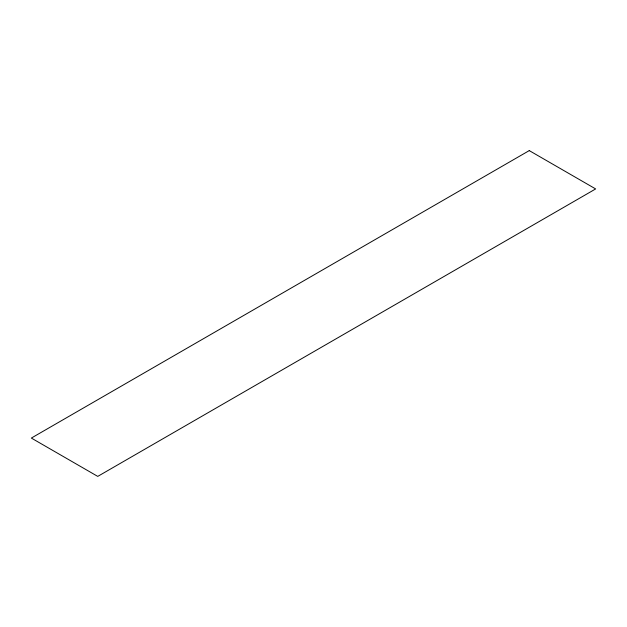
<?xml version="1.0" encoding="UTF-8"?>
<svg xmlns="http://www.w3.org/2000/svg" width="627" height="627" viewBox="0 0 627 627"><rect width="100%" height="100%" fill="white"/><g stroke="black" fill="none" stroke-linecap="round" stroke-linejoin="round"><path stroke-width="0.94" d="M529.259 150.605L31.35 438.069L97.741 476.395L595.65 188.931L529.259 150.605"/></g></svg>
